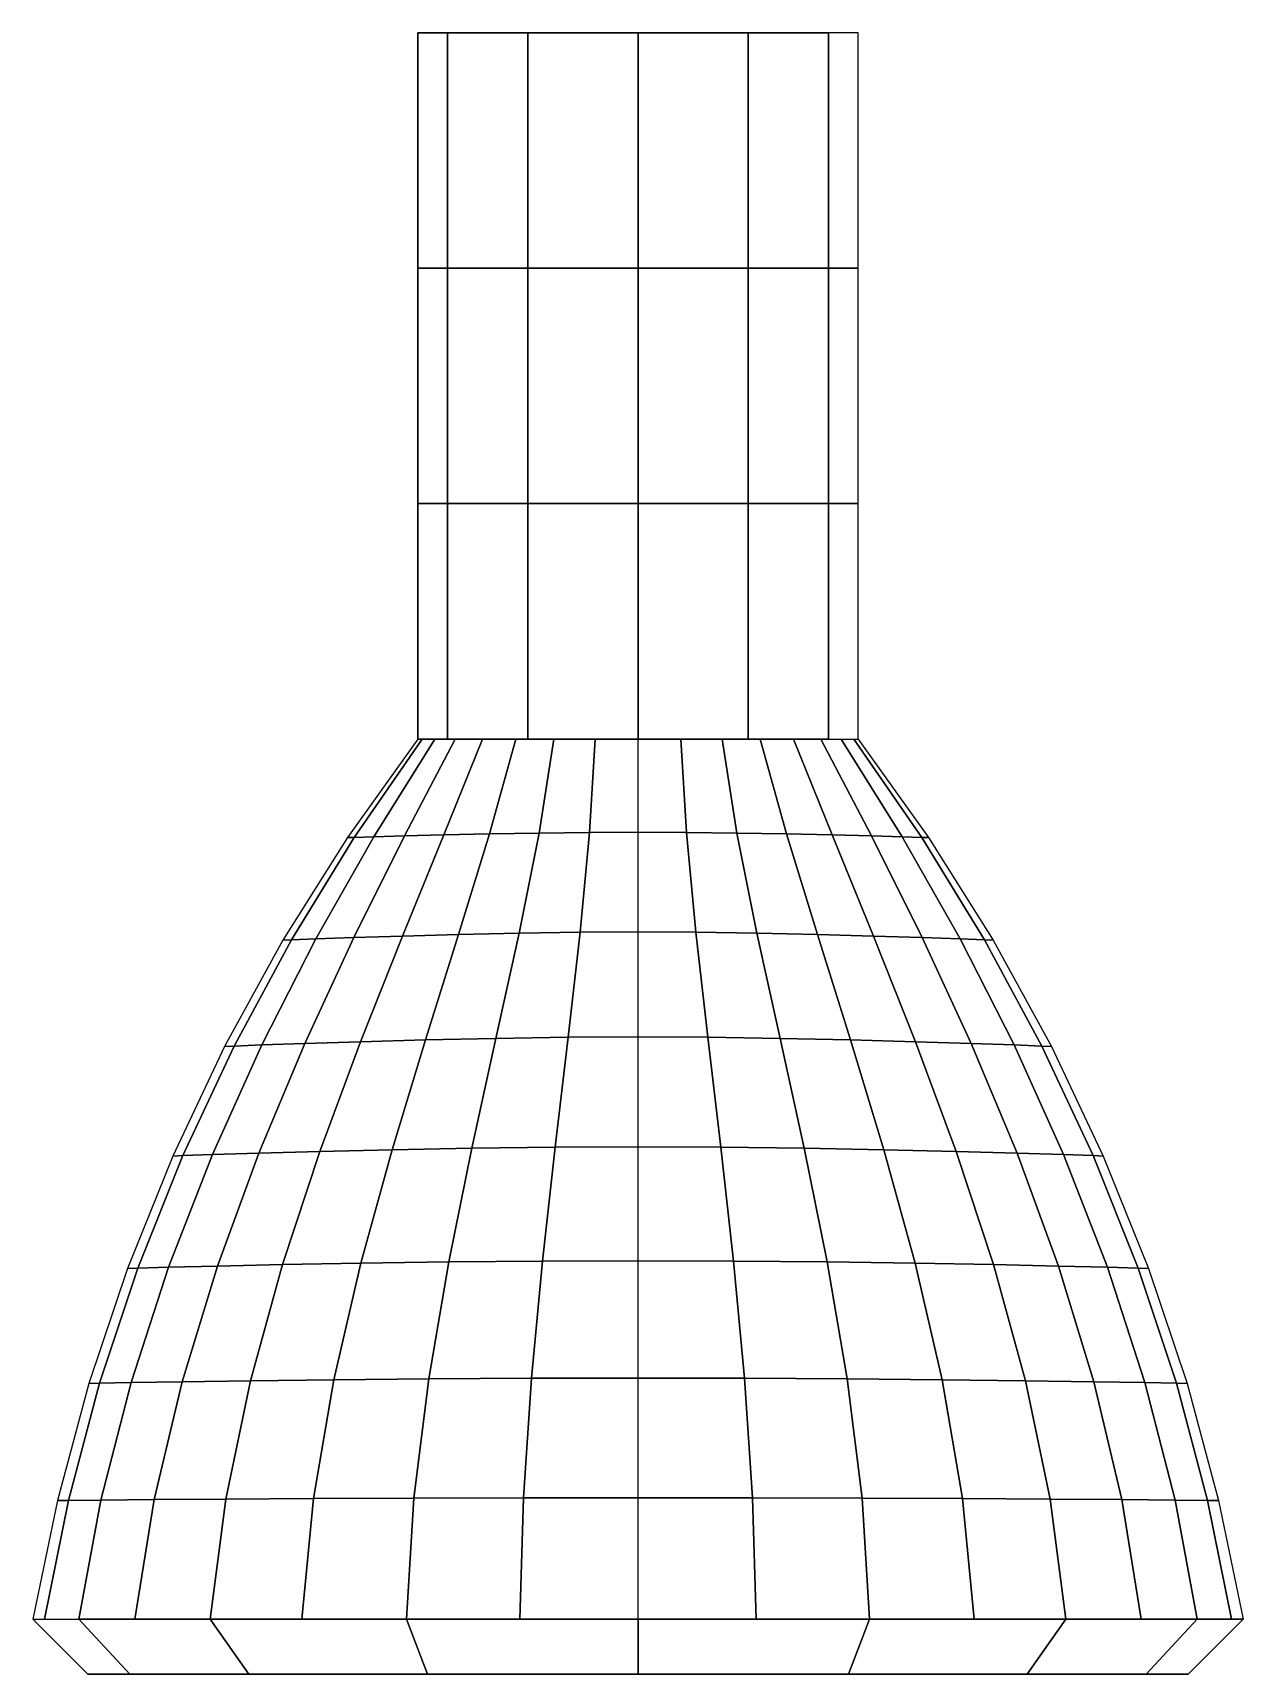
# Model space of a CAD drawing. Extents: x -11 to 11, y -33.6 to -3.7.
import ezdxf

# ---------------------------------------------------------------- set-up
doc = ezdxf.new("R2010")
doc.units = 0
doc.layers.add('ESCOVADO', color=5, linetype='CONTINUOUS')

msp = doc.modelspace()

# ---------------------------------------------------------------- linework, layer by layer
at = {"layer": 'ESCOVADO'}
for points in [[(-9.238794, -33.558482, -11.826834), (-9.238794, -33.558482, -4.173166), (-10, -33.558482, -8), (-9.238794, -33.558482, -11.826834)], [(-7.071068, -33.558482, -15.071068), (-7.071068, -33.558482, -0.928932), (-9.238794, -33.558482, -4.173166), (-9.238794, -33.558482, -11.826834)], [(-3.826834, -33.558482, -17.238794), (-3.826834, -33.558482, 1.238794), (-7.071068, -33.558482, -0.928932), (-7.071068, -33.558482, -15.071068)], [(-3.826834, -33.558482, -17.238794), (-3.826834, -33.558482, 1.238794), (0, -33.558482, 2), (0, -33.558482, -18)], [(3.826834, -33.558482, -17.238794), (3.826834, -33.558482, 1.238794), (0, -33.558482, 2), (0, -33.558482, -18)], [(3.826834, -33.558482, -17.238794), (3.826834, -33.558482, 1.238794), (7.071068, -33.558482, -0.928932), (7.071068, -33.558482, -15.071068)], [(7.071068, -33.558482, -15.071068), (7.071068, -33.558482, -0.928932), (9.238794, -33.558482, -4.173166), (9.238794, -33.558482, -11.826834)], [(9.238794, -33.558482, -11.826834), (9.238794, -33.558482, -4.173166), (10, -33.558482, -8), (9.238794, -33.558482, -11.826834)]]:
    msp.add_3dface(points, dxfattribs=at)

# ---------------------------------------------------------------- meshes
mesh = msp.add_polymesh((2, 12), dxfattribs=dict(at, n_close=True))
for k, corner in enumerate([(4, -3.720759, -8), (3.464102, -3.720759, -6), (2, -3.720759, -4.535898), (0, -3.720759, -4), (-2, -3.720759, -4.535898), (-3.464102, -3.720759, -6), (-4, -3.720759, -8), (-3.464102, -3.720759, -10), (-2, -3.720759, -11.464102), (0, -3.720759, -12), (2, -3.720759, -11.464102), (3.464102, -3.720759, -10), (4, -8, -8), (3.464102, -8, -6), (2, -8, -4.535898), (0, -8, -4), (-2, -8, -4.535898), (-3.464102, -8, -6), (-4, -8, -8), (-3.464102, -8, -10), (-2, -8, -11.464102), (0, -8, -12), (2, -8, -11.464102), (3.464102, -8, -10)]):
    mesh.set_mesh_vertex(divmod(k, 12), corner)
mesh = msp.add_polymesh((2, 12), dxfattribs=dict(at, n_close=True))
for k, corner in enumerate([(4, -8, -8), (3.464102, -8, -6), (2, -8, -4.535898), (0, -8, -4), (-2, -8, -4.535898), (-3.464102, -8, -6), (-4, -8, -8), (-3.464102, -8, -10), (-2, -8, -11.464102), (0, -8, -12), (2, -8, -11.464102), (3.464102, -8, -10), (4, -12.279241, -8), (3.464102, -12.279241, -6), (2, -12.279241, -4.535898), (0, -12.279241, -4), (-2, -12.279241, -4.535898), (-3.464102, -12.279241, -6), (-4, -12.279241, -8), (-3.464102, -12.279241, -10), (-2, -12.279241, -11.464102), (0, -12.279241, -12), (2, -12.279241, -11.464102), (3.464102, -12.279241, -10)]):
    mesh.set_mesh_vertex(divmod(k, 12), corner)
mesh = msp.add_polymesh((2, 12), dxfattribs=dict(at, n_close=True))
for k, corner in enumerate([(4, -12.279241, -8), (3.464102, -12.279241, -6), (2, -12.279241, -4.535898), (0, -12.279241, -4), (-2, -12.279241, -4.535898), (-3.464102, -12.279241, -6), (-4, -12.279241, -8), (-3.464102, -12.279241, -10), (-2, -12.279241, -11.464102), (0, -12.279241, -12), (2, -12.279241, -11.464102), (3.464102, -12.279241, -10), (4, -16.558482, -8), (3.464102, -16.558482, -6), (2, -16.558482, -4.535898), (0, -16.558482, -4), (-2, -16.558482, -4.535898), (-3.464102, -16.558482, -6), (-4, -16.558482, -8), (-3.464102, -16.558482, -10), (-2, -16.558482, -11.464102), (0, -16.558482, -12), (2, -16.558482, -11.464102), (3.464102, -16.558482, -10)]):
    mesh.set_mesh_vertex(divmod(k, 12), corner)
mesh = msp.add_polymesh((9, 9), dxfattribs=at)
for k, corner in enumerate([(0, -32.558482, 3), (0, -30.351622, 2.73102), (0, -28.174742, 2.27961), (0, -26.042882, 1.648908), (0, -23.970802, 0.843265), (0, -21.972822, -0.131747), (0, -20.062752, -1.269384), (0, -18.253802, -2.56178), (0, -16.558482, -4), (-2.145993, -32.558482, 2.78864), (-2.081059, -30.353732, 2.52407), (-1.935767, -28.178972, 2.07322), (-1.735165, -26.048942, 1.442987), (-1.504314, -23.978062, 0.641435), (-1.268298, -21.980352, -0.322208), (-1.052219, -20.069342, -1.437593), (-0.881195, -18.257969, -2.693293), (-0.780361, -16.558482, -4.076859), (-4.209517, -32.558482, 2.16267), (-4.071668, -30.359282, 1.911617), (-3.802427, -28.190132, 1.467205), (-3.439263, -26.064902, 0.845216), (-3.019712, -23.997182, 0.062474), (-2.581381, -22.000202, -0.863169), (-2.161939, -20.086722, -1.912883), (-1.799124, -18.268953, -3.066882), (-1.530734, -16.558482, -4.304482), (-6.111272, -32.558482, 1.146166), (-5.898107, -30.367142, 0.917811), (-5.526843, -28.205912, 0.491973), (-5.037363, -26.087462, -0.104955), (-4.46969, -24.024222, -0.845731), (-3.863985, -22.028272, -1.702286), (-3.260542, -20.111292, -2.64575), (-2.69979, -18.284485, -3.646485), (-2.222281, -16.558482, -4.674121), (-7.778174, -32.558482, -0.221826), (-7.492702, -30.376152, -0.418612), (-7.041478, -28.224002, -0.808543), (-6.459497, -26.113332, -1.356081), (-5.781978, -24.055222, -2.025067), (-5.04436, -22.060452, -2.778738), (-4.28229, -20.139462, -3.579742), (-3.531627, -18.302289, -4.390169), (-2.828427, -16.558482, -5.171573), (-9.146166, -32.558482, -1.888728), (-8.796559, -30.385162, -2.045771), (-8.286922, -28.242092, -2.378249), (-7.642905, -26.139202, -2.845932), (-6.890465, -24.086222, -3.408206), (-6.055855, -22.092632, -4.024069), (-5.165621, -20.167632, -4.65215), (-4.246595, -18.320093, -5.250721), (-3.325879, -16.558482, -5.777719), (-10.16267, -32.558482, -3.790483), (-9.761959, -30.393012, -3.900618), (-9.214114, -28.257872, -4.150705), (-8.534003, -26.161762, -4.503105), (-7.736866, -24.113262, -4.919989), (-6.838307, -22.120702, -5.363337), (-5.854296, -20.192212, -5.794946), (-4.801148, -18.335624, -6.176438), (-3.695518, -16.558482, -6.469266), (-10.78864, -32.558482, -5.854007), (-10.35431, -30.398572, -5.91132), (-9.786151, -28.269032, -6.051344), (-9.089993, -26.177732, -6.248987), (-8.272108, -24.132382, -6.479104), (-7.339189, -22.140552, -6.716499), (-6.298327, -20.209592, -6.935925), (-5.15702, -18.346609, -7.112085), (-3.923141, -16.558482, -7.219639), (-11, -32.558482, -8), (-10.55364, -30.400672, -8), (-9.97965, -28.273262, -8), (-9.280063, -26.183782, -8), (-8.457355, -24.139642, -8), (-7.514448, -22.148082, -8), (-6.45468, -20.216182, -8), (-5.281811, -18.350776, -8), (-4, -16.558482, -8)]):
    mesh.set_mesh_vertex(divmod(k, 9), corner)
mesh = msp.add_polymesh((9, 9), dxfattribs=at)
for k, corner in enumerate([(0, -32.558482, -19), (0, -30.351622, -18.73102), (0, -28.174742, -18.27961), (0, -26.042882, -17.648908), (0, -23.970802, -16.843265), (0, -21.972822, -15.868253), (0, -20.062752, -14.730616), (0, -18.253802, -13.43822), (0, -16.558482, -12), (-2.145993, -32.558482, -18.78864), (-2.081059, -30.353732, -18.52407), (-1.935767, -28.178972, -18.07322), (-1.735165, -26.048942, -17.442987), (-1.504314, -23.978062, -16.641435), (-1.268298, -21.980352, -15.677792), (-1.052219, -20.069342, -14.562407), (-0.881195, -18.257969, -13.306707), (-0.780361, -16.558482, -11.923141), (-4.209517, -32.558482, -18.16267), (-4.071668, -30.359282, -17.911617), (-3.802427, -28.190132, -17.467205), (-3.439263, -26.064902, -16.845216), (-3.019712, -23.997182, -16.062474), (-2.581381, -22.000202, -15.136831), (-2.161939, -20.086722, -14.087117), (-1.799124, -18.268953, -12.933118), (-1.530734, -16.558482, -11.695518), (-6.111272, -32.558482, -17.146166), (-5.898107, -30.367142, -16.917811), (-5.526843, -28.205912, -16.491973), (-5.037363, -26.087462, -15.895045), (-4.46969, -24.024222, -15.154269), (-3.863985, -22.028272, -14.297714), (-3.260542, -20.111292, -13.35425), (-2.69979, -18.284485, -12.353515), (-2.222281, -16.558482, -11.325879), (-7.778174, -32.558482, -15.778174), (-7.492702, -30.376152, -15.581388), (-7.041478, -28.224002, -15.191457), (-6.459497, -26.113332, -14.643919), (-5.781978, -24.055222, -13.974933), (-5.04436, -22.060452, -13.221262), (-4.28229, -20.139462, -12.420258), (-3.531627, -18.302289, -11.609831), (-2.828427, -16.558482, -10.828427), (-9.146166, -32.558482, -14.111272), (-8.796559, -30.385162, -13.954229), (-8.286922, -28.242092, -13.621751), (-7.642905, -26.139202, -13.154068), (-6.890465, -24.086222, -12.591794), (-6.055855, -22.092632, -11.975931), (-5.165621, -20.167632, -11.34785), (-4.246595, -18.320093, -10.749279), (-3.325879, -16.558482, -10.222281), (-10.16267, -32.558482, -12.209517), (-9.761959, -30.393012, -12.099382), (-9.214114, -28.257872, -11.849295), (-8.534003, -26.161762, -11.496895), (-7.736866, -24.113262, -11.080011), (-6.838307, -22.120702, -10.636663), (-5.854296, -20.192212, -10.205054), (-4.801148, -18.335624, -9.823562), (-3.695518, -16.558482, -9.530734), (-10.78864, -32.558482, -10.145993), (-10.35431, -30.398572, -10.08868), (-9.786151, -28.269032, -9.948656), (-9.089993, -26.177732, -9.751013), (-8.272108, -24.132382, -9.520896), (-7.339189, -22.140552, -9.283501), (-6.298327, -20.209592, -9.064075), (-5.15702, -18.346609, -8.887915), (-3.923141, -16.558482, -8.780361), (-11, -32.558482, -8), (-10.55364, -30.400672, -8), (-9.97965, -28.273262, -8), (-9.280063, -26.183782, -8), (-8.457355, -24.139642, -8), (-7.514448, -22.148082, -8), (-6.45468, -20.216182, -8), (-5.281811, -18.350776, -8), (-4, -16.558482, -8)]):
    mesh.set_mesh_vertex(divmod(k, 9), corner)
mesh = msp.add_polymesh((9, 9), dxfattribs=at)
for k, corner in enumerate([(0, -32.558482, 3), (0, -30.351622, 2.73102), (0, -28.174742, 2.27961), (0, -26.042882, 1.648908), (0, -23.970802, 0.843265), (0, -21.972822, -0.131747), (0, -20.062752, -1.269384), (0, -18.253802, -2.56178), (0, -16.558482, -4), (2.145993, -32.558482, 2.78864), (2.081059, -30.353732, 2.52407), (1.935767, -28.178972, 2.07322), (1.735165, -26.048942, 1.442987), (1.504314, -23.978062, 0.641435), (1.268298, -21.980352, -0.322208), (1.052219, -20.069342, -1.437593), (0.881194, -18.257969, -2.693293), (0.780361, -16.558482, -4.076859), (4.209517, -32.558482, 2.16267), (4.071668, -30.359282, 1.911617), (3.802427, -28.190132, 1.467205), (3.439263, -26.064902, 0.845216), (3.019712, -23.997182, 0.062474), (2.581381, -22.000202, -0.863169), (2.161939, -20.086722, -1.912883), (1.799124, -18.268953, -3.066882), (1.530734, -16.558482, -4.304482), (6.111272, -32.558482, 1.146166), (5.898107, -30.367142, 0.917811), (5.526843, -28.205912, 0.491973), (5.037363, -26.087462, -0.104955), (4.46969, -24.024222, -0.845731), (3.863985, -22.028272, -1.702286), (3.260542, -20.111292, -2.64575), (2.69979, -18.284485, -3.646485), (2.222281, -16.558482, -4.674121), (7.778174, -32.558482, -0.221826), (7.492702, -30.376152, -0.418612), (7.041478, -28.224002, -0.808543), (6.459497, -26.113332, -1.356081), (5.781978, -24.055222, -2.025067), (5.04436, -22.060452, -2.778738), (4.28229, -20.139462, -3.579742), (3.531627, -18.302289, -4.390169), (2.828427, -16.558482, -5.171573), (9.146166, -32.558482, -1.888728), (8.796559, -30.385162, -2.045771), (8.286922, -28.242092, -2.378249), (7.642905, -26.139202, -2.845932), (6.890465, -24.086222, -3.408206), (6.055855, -22.092632, -4.024069), (5.165621, -20.167632, -4.65215), (4.246595, -18.320093, -5.250721), (3.325879, -16.558482, -5.777719), (10.16267, -32.558482, -3.790483), (9.761959, -30.393012, -3.900618), (9.214114, -28.257872, -4.150705), (8.534003, -26.161762, -4.503105), (7.736866, -24.113262, -4.919989), (6.838307, -22.120702, -5.363337), (5.854296, -20.192212, -5.794946), (4.801148, -18.335624, -6.176438), (3.695518, -16.558482, -6.469266), (10.78864, -32.558482, -5.854007), (10.35431, -30.398572, -5.91132), (9.786151, -28.269032, -6.051344), (9.089993, -26.177732, -6.248987), (8.272108, -24.132382, -6.479104), (7.339189, -22.140552, -6.716499), (6.298327, -20.209592, -6.935925), (5.15702, -18.346609, -7.112085), (3.923141, -16.558482, -7.219639), (11, -32.558482, -8), (10.55364, -30.400672, -8), (9.97965, -28.273262, -8), (9.280063, -26.183782, -8), (8.457355, -24.139642, -8), (7.514448, -22.148082, -8), (6.45468, -20.216182, -8), (5.281811, -18.350776, -8), (4, -16.558482, -8)]):
    mesh.set_mesh_vertex(divmod(k, 9), corner)
mesh = msp.add_polymesh((9, 9), dxfattribs=at)
for k, corner in enumerate([(0, -32.558482, -19), (0, -30.351622, -18.73102), (0, -28.174742, -18.27961), (0, -26.042882, -17.648908), (0, -23.970802, -16.843265), (0, -21.972822, -15.868253), (0, -20.062752, -14.730616), (0, -18.253802, -13.43822), (0, -16.558482, -12), (2.145993, -32.558482, -18.78864), (2.081059, -30.353732, -18.52407), (1.935767, -28.178972, -18.07322), (1.735165, -26.048942, -17.442987), (1.504314, -23.978062, -16.641435), (1.268298, -21.980352, -15.677792), (1.052219, -20.069342, -14.562407), (0.881194, -18.257969, -13.306707), (0.780361, -16.558482, -11.923141), (4.209517, -32.558482, -18.16267), (4.071668, -30.359282, -17.911617), (3.802427, -28.190132, -17.467205), (3.439263, -26.064902, -16.845216), (3.019712, -23.997182, -16.062474), (2.581381, -22.000202, -15.136831), (2.161939, -20.086722, -14.087117), (1.799124, -18.268953, -12.933118), (1.530734, -16.558482, -11.695518), (6.111272, -32.558482, -17.146166), (5.898107, -30.367142, -16.917811), (5.526843, -28.205912, -16.491973), (5.037363, -26.087462, -15.895045), (4.46969, -24.024222, -15.154269), (3.863985, -22.028272, -14.297714), (3.260542, -20.111292, -13.35425), (2.69979, -18.284485, -12.353515), (2.222281, -16.558482, -11.325879), (7.778174, -32.558482, -15.778174), (7.492702, -30.376152, -15.581388), (7.041478, -28.224002, -15.191457), (6.459497, -26.113332, -14.643919), (5.781978, -24.055222, -13.974933), (5.04436, -22.060452, -13.221262), (4.28229, -20.139462, -12.420258), (3.531627, -18.302289, -11.609831), (2.828427, -16.558482, -10.828427), (9.146166, -32.558482, -14.111272), (8.796559, -30.385162, -13.954229), (8.286922, -28.242092, -13.621751), (7.642905, -26.139202, -13.154068), (6.890465, -24.086222, -12.591794), (6.055855, -22.092632, -11.975931), (5.165621, -20.167632, -11.34785), (4.246595, -18.320093, -10.749279), (3.325879, -16.558482, -10.222281), (10.16267, -32.558482, -12.209517), (9.761959, -30.393012, -12.099382), (9.214114, -28.257872, -11.849295), (8.534003, -26.161762, -11.496895), (7.736866, -24.113262, -11.080011), (6.838307, -22.120702, -10.636663), (5.854296, -20.192212, -10.205054), (4.801148, -18.335624, -9.823562), (3.695518, -16.558482, -9.530734), (10.78864, -32.558482, -10.145993), (10.35431, -30.398572, -10.08868), (9.786151, -28.269032, -9.948656), (9.089993, -26.177732, -9.751013), (8.272108, -24.132382, -9.520896), (7.339189, -22.140552, -9.283501), (6.298327, -20.209592, -9.064075), (5.15702, -18.346609, -8.887915), (3.923141, -16.558482, -8.780361), (11, -32.558482, -8), (10.55364, -30.400672, -8), (9.97965, -28.273262, -8), (9.280063, -26.183782, -8), (8.457355, -24.139642, -8), (7.514448, -22.148082, -8), (6.45468, -20.216182, -8), (5.281811, -18.350776, -8), (4, -16.558482, -8)]):
    mesh.set_mesh_vertex(divmod(k, 9), corner)
mesh = msp.add_polymesh((2, 16), dxfattribs=dict(at, n_close=True))
for k, corner in enumerate([(-11, -32.558482, -8), (-10.16267, -32.558482, -3.790483), (-7.778174, -32.558482, -0.221826), (-4.209517, -32.558482, 2.16267), (0, -32.558482, 3), (4.209517, -32.558482, 2.16267), (7.778174, -32.558482, -0.221826), (10.16267, -32.558482, -3.790483), (11, -32.558482, -8), (10.16267, -32.558482, -12.209517), (7.778174, -32.558482, -15.778174), (4.209517, -32.558482, -18.16267), (0, -32.558482, -19), (-4.209517, -32.558482, -18.16267), (-7.778174, -32.558482, -15.778174), (-10.16267, -32.558482, -12.209517), (-10, -33.558482, -8), (-9.238794, -33.558482, -4.173166), (-7.071068, -33.558482, -0.928932), (-3.826834, -33.558482, 1.238794), (0, -33.558482, 2), (3.826834, -33.558482, 1.238794), (7.071068, -33.558482, -0.928932), (9.238794, -33.558482, -4.173166), (10, -33.558482, -8), (9.238794, -33.558482, -11.826834), (7.071068, -33.558482, -15.071068), (3.826834, -33.558482, -17.238794), (0, -33.558482, -18), (-3.826834, -33.558482, -17.238794), (-7.071068, -33.558482, -15.071068), (-9.238794, -33.558482, -11.826834)]):
    mesh.set_mesh_vertex(divmod(k, 16), corner)

doc.saveas('drawing.dxf')
